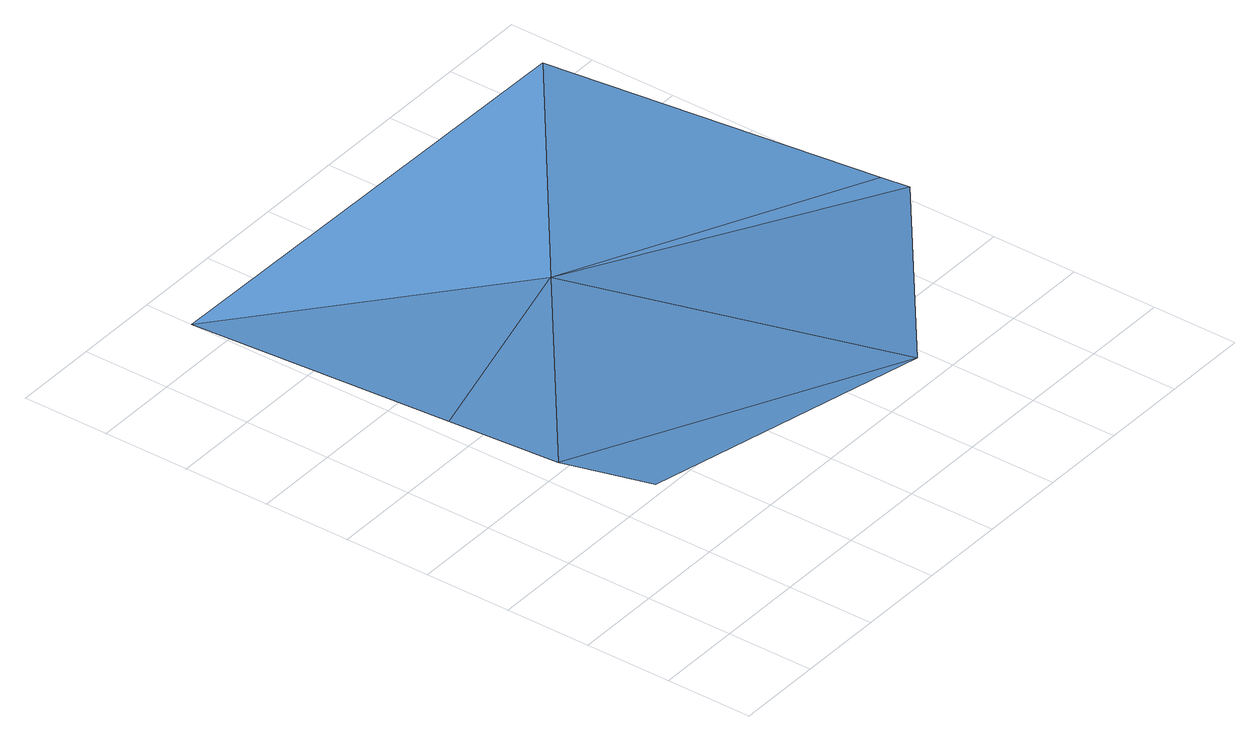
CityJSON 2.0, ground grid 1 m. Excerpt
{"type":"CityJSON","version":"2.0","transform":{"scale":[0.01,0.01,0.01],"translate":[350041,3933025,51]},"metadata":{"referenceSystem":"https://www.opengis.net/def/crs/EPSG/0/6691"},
"CityObjects":{
"waterbody1":{"type":"WaterBody","attributes":{"name":"8","class":"1140","function":"1","WaterBodyRiverFloodingRiskAttribute.description":"4","WaterBodyRiverFloodingRiskAttribute.rankOrg":"1","WaterBodyRiverFloodingRiskAttribute.adminType":"2","WaterBodyRiverFloodingRiskAttribute.scale":"L1"},"geometry":[{"type":"MultiSurface","lod":"1","boundaries":[[[0,1,2]],[[3,4,2]],[[4,3,5]],[[2,1,3]],[[3,6,5]],[[3,1,7]],[[8,3,7]],[[3,8,6]]]}]}
},
"vertices":[
[91,160,98],[372,47,141],[93,283,71],[380,509,36],[95,420,61],[101,745,36],[667,736,36],[660,274,88],[660,310,84]
]}
